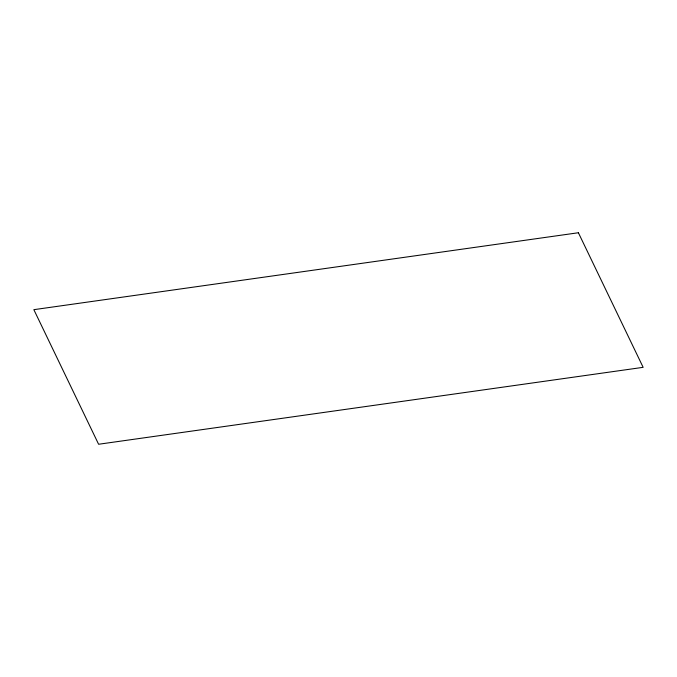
<?xml version="1.0" encoding="UTF-8"?>
<svg xmlns="http://www.w3.org/2000/svg" width="677" height="677" viewBox="0 0 677 677"><rect width="100%" height="100%" fill="white"/><g stroke="black" fill="none" stroke-linecap="round" stroke-linejoin="round"><path stroke-width="1.02" d="M578.395 232.744L33.85 309.668L98.605 444.256L643.15 367.332L578.395 232.744"/></g></svg>
